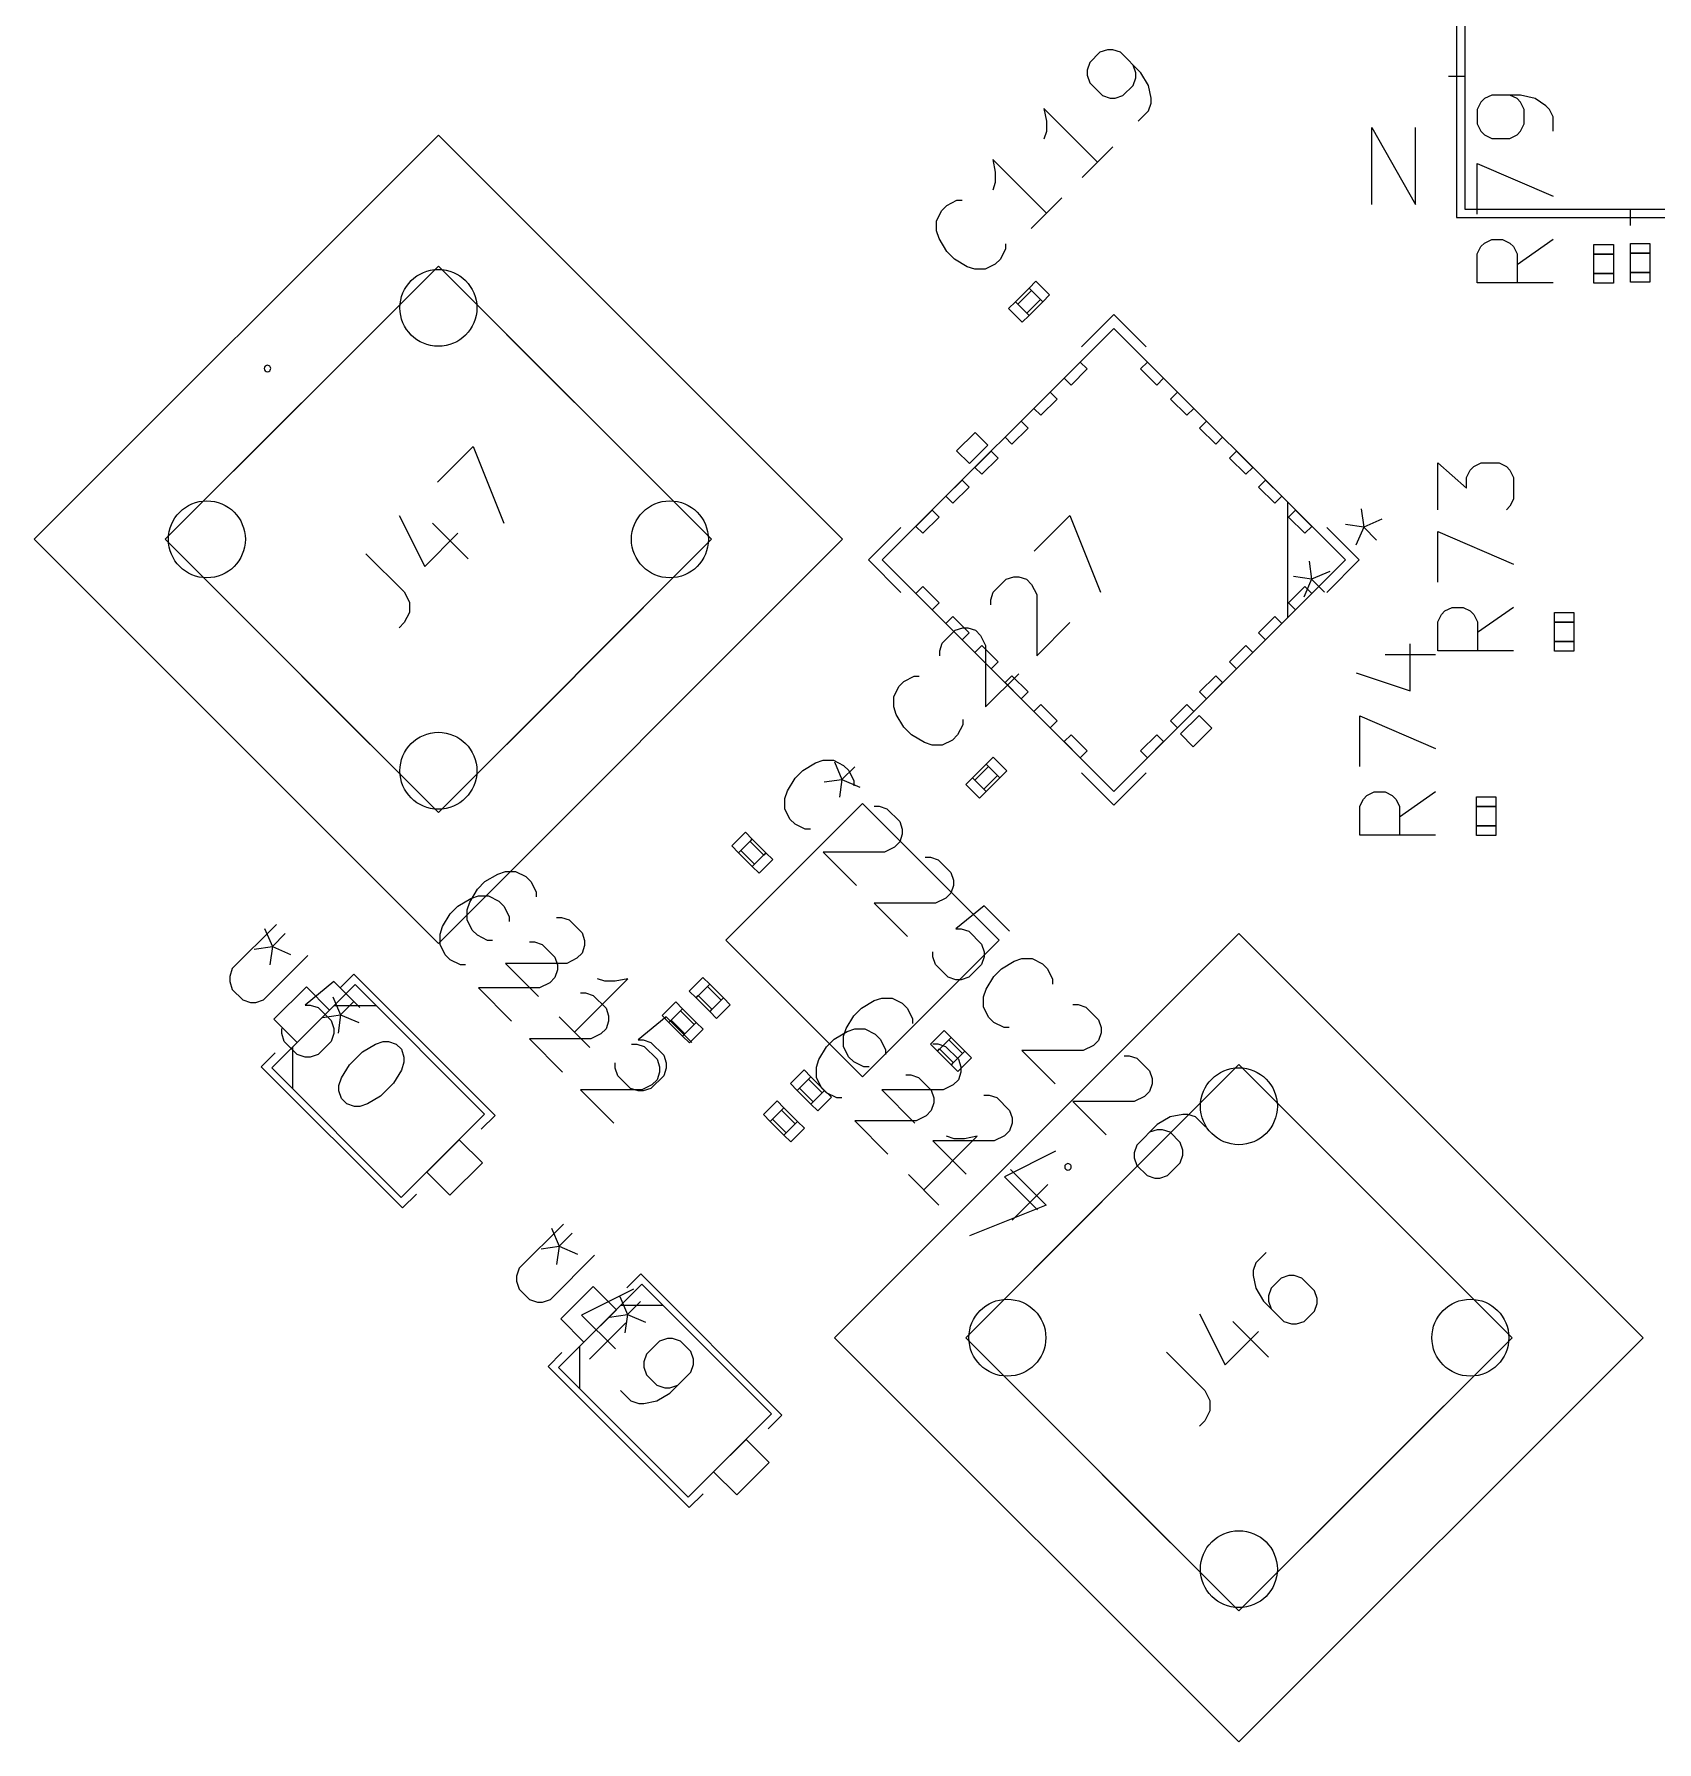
# Model space of a CAD drawing. Header units: millimetres. Extents: x -1 to 260, y -56 to 300.
# Drawn here: x 200.25 to 225.43, y 114.66 to 141.16 of the extents above; entities that cross this region are included whole.
import ezdxf

# ---------------------------------------------------------------- set-up
doc = ezdxf.new("R2010")
doc.units = ezdxf.units.MM
for name, color, linetype, true_color in [('Edge.Cuts', 254, 'CONTINUOUS', 0xd0d2cd), ('F.Fab', 9, 'CONTINUOUS', 0xafafaf), ('F.Silkscreen', 41, 'CONTINUOUS', 0xf2eda1)]:
    doc.layers.add(name, color=color, linetype=linetype, true_color=true_color)

msp = doc.modelspace()

# ---------------------------------------------------------------- linework, layer by layer
at = {"layer": 'Edge.Cuts'}
for centre in [(206.52, 136.912102), (202.927898, 133.32), (210.112102, 133.32), (206.52, 129.727898), (218.94, 124.522102), (215.347898, 120.93), (222.532102, 120.93), (218.94, 117.337898)]:
    msp.add_circle(centre, 0.5969, dxfattribs=at)
at = {"layer": 'F.Fab', "linetype": 'CONTINUOUS'}
for p, q in [((222.444, 145.556), (222.444, 138.444)), ((221.000369, 138.517861), (221.000369, 139.711661)), ((221.000369, 139.711661), (221.68254, 138.517861)), ((221.68254, 138.517861), (221.68254, 139.711661)), ((200.247963, 133.32), (206.52, 139.592037)), ((206.52, 139.592037), (212.792037, 133.32)), ((222.444, 138.444), (229.556, 138.444)), ((224.45, 137.745), (224.45, 137.895)), ((224.45, 137.895), (224.75, 137.895)), ((224.75, 137.895), (224.75, 137.745)), ((225.015, 137.76), (225.015, 137.91)), ((225.015, 137.91), (225.315, 137.91)), ((225.315, 137.91), (225.315, 137.76)), ((202.281602, 133.32), (206.52, 137.558398)), ((206.52, 137.558398), (210.758398, 133.32)), ((224.75, 137.745), (224.45, 137.745)), ((225.315, 137.76), (225.015, 137.76)), ((215.68469, 137.218275), (215.790756, 137.324341)), ((215.790756, 137.324341), (216.002888, 137.112209)), ((224.45, 137.295), (224.45, 137.445)), ((224.45, 137.445), (224.75, 137.445)), ((224.75, 137.295), (224.45, 137.295)), ((224.75, 137.445), (224.75, 137.295)), ((225.015, 137.31), (225.015, 137.46)), ((225.015, 137.46), (225.315, 137.46)), ((225.315, 137.31), (225.015, 137.31)), ((225.315, 137.46), (225.315, 137.31)), ((215.472558, 137.006143), (215.68469, 137.218275)), ((215.720045, 137.18292), (215.507913, 136.970788)), ((215.649335, 136.829366), (215.861467, 137.041498)), ((215.68469, 137.218275), (215.720045, 137.18292)), ((215.896822, 137.006143), (215.68469, 137.218275)), ((215.861467, 137.041498), (215.896822, 137.006143)), ((216.002888, 137.112209), (215.896822, 137.006143)), ((215.366492, 136.900077), (215.472558, 137.006143)), ((215.578624, 136.687945), (215.366492, 136.900077)), ((215.507913, 136.970788), (215.472558, 137.006143)), ((215.472558, 137.006143), (215.68469, 136.794011)), ((215.68469, 136.794011), (215.578624, 136.687945)), ((215.68469, 136.794011), (215.649335, 136.829366)), ((215.896822, 137.006143), (215.68469, 136.794011)), ((217, 136.592102), (213.407898, 133)), ((220.592102, 133), (217, 136.592102)), ((216.227698, 135.8198), (216.479145, 136.071248)), ((216.586908, 135.963485), (216.335461, 135.712037)), ((216.479145, 136.071248), (216.586908, 135.963485)), ((217.413092, 135.963485), (217.520855, 136.071248)), ((217.664539, 135.712037), (217.413092, 135.963485)), ((217.520855, 136.071248), (217.772302, 135.8198)), ((216.335461, 135.712037), (216.227698, 135.8198)), ((217.772302, 135.8198), (217.664539, 135.712037)), ((215.760725, 135.352827), (216.012172, 135.604274)), ((216.119935, 135.496511), (215.868488, 135.245064)), ((216.012172, 135.604274), (216.119935, 135.496511)), ((217.880065, 135.496511), (217.987828, 135.604274)), ((218.131512, 135.245064), (217.880065, 135.496511)), ((217.987828, 135.604274), (218.239275, 135.352827)), ((215.868488, 135.245064), (215.760725, 135.352827)), ((218.239275, 135.352827), (218.131512, 135.245064)), ((215.311712, 134.903814), (215.563159, 135.155261)), ((215.419475, 134.796051), (215.311712, 134.903814)), ((215.670922, 135.047498), (215.419475, 134.796051)), ((215.563159, 135.155261), (215.670922, 135.047498)), ((218.329078, 135.047498), (218.436841, 135.155261)), ((218.580525, 134.796051), (218.329078, 135.047498)), ((218.436841, 135.155261), (218.688288, 134.903814)), ((218.688288, 134.903814), (218.580525, 134.796051)), ((214.844739, 134.436841), (215.096186, 134.688288)), ((215.096186, 134.688288), (215.203949, 134.580525)), ((218.796051, 134.580525), (218.903814, 134.688288)), ((218.903814, 134.688288), (219.155261, 134.436841)), ((214.952502, 134.329078), (214.844739, 134.436841)), ((215.203949, 134.580525), (214.952502, 134.329078)), ((219.047498, 134.329078), (218.796051, 134.580525)), ((219.155261, 134.436841), (219.047498, 134.329078)), ((214.395726, 133.987828), (214.647173, 134.239275)), ((214.754936, 134.131512), (214.503489, 133.880065)), ((214.647173, 134.239275), (214.754936, 134.131512)), ((219.245064, 134.131512), (219.352827, 134.239275)), ((219.496511, 133.880065), (219.245064, 134.131512)), ((219.352827, 134.239275), (219.604274, 133.987828)), ((214.503489, 133.880065), (214.395726, 133.987828)), ((219.604274, 133.987828), (219.496511, 133.880065)), ((219.694077, 133.898026), (219.694077, 132.101974)), ((213.928752, 133.520855), (214.1802, 133.772302)), ((214.287963, 133.664539), (214.036515, 133.413092)), ((214.1802, 133.772302), (214.287963, 133.664539)), ((219.712037, 133.664539), (219.8198, 133.772302)), ((219.963485, 133.413092), (219.712037, 133.664539)), ((219.8198, 133.772302), (220.071248, 133.520855)), ((206.52, 127.047963), (200.247963, 133.32)), ((206.52, 129.081602), (202.281602, 133.32)), ((210.758398, 133.32), (206.52, 129.081602)), ((212.792037, 133.32), (206.52, 127.047963)), ((214.036515, 133.413092), (213.928752, 133.520855)), ((220.071248, 133.520855), (219.963485, 133.413092)), ((213.407898, 133), (217, 129.407898)), ((217, 129.407898), (220.592102, 133)), ((220.028158, 132.98331), (220.068356, 132.701929)), ((220.349737, 132.822521), (220.068356, 132.701929)), ((213.928752, 132.479145), (214.036515, 132.586908)), ((214.036515, 132.586908), (214.287963, 132.335461)), ((219.712037, 132.335461), (219.963485, 132.586908)), ((220.068356, 132.701929), (219.786974, 132.742126)), ((220.068356, 132.701929), (219.947764, 132.420548)), ((219.963485, 132.586908), (220.071248, 132.479145)), ((220.269342, 132.500942), (220.068356, 132.701929)), ((214.1802, 132.227698), (213.928752, 132.479145)), ((214.287963, 132.335461), (214.1802, 132.227698)), ((219.8198, 132.227698), (219.712037, 132.335461)), ((220.071248, 132.479145), (219.8198, 132.227698)), ((214.395726, 132.012172), (214.503489, 132.119935)), ((214.647173, 131.760725), (214.395726, 132.012172)), ((214.503489, 132.119935), (214.754936, 131.868488)), ((219.245064, 131.868488), (219.496511, 132.119935)), ((219.604274, 132.012172), (219.352827, 131.760725)), ((219.496511, 132.119935), (219.604274, 132.012172)), ((223.836359, 132.035287), (223.836359, 132.185287)), ((223.836359, 132.185287), (224.136359, 132.185287)), ((224.136359, 132.035287), (223.836359, 132.035287)), ((224.136359, 132.185287), (224.136359, 132.035287)), ((214.754936, 131.868488), (214.647173, 131.760725)), ((219.352827, 131.760725), (219.245064, 131.868488)), ((223.836359, 131.585287), (223.836359, 131.735287)), ((223.836359, 131.735287), (224.136359, 131.735287)), ((224.136359, 131.735287), (224.136359, 131.585287)), ((214.844739, 131.563159), (214.952502, 131.670922)), ((215.096186, 131.311712), (214.844739, 131.563159)), ((214.952502, 131.670922), (215.203949, 131.419475)), ((218.796051, 131.419475), (219.047498, 131.670922)), ((219.155261, 131.563159), (218.903814, 131.311712)), ((219.047498, 131.670922), (219.155261, 131.563159)), ((224.136359, 131.585287), (223.836359, 131.585287)), ((215.203949, 131.419475), (215.096186, 131.311712)), ((215.311712, 131.096186), (215.419475, 131.203949)), ((215.419475, 131.203949), (215.670922, 130.952502)), ((218.329078, 130.952502), (218.580525, 131.203949)), ((218.580525, 131.203949), (218.688288, 131.096186)), ((218.903814, 131.311712), (218.796051, 131.419475)), ((215.563159, 130.844739), (215.311712, 131.096186)), ((215.670922, 130.952502), (215.563159, 130.844739)), ((218.436841, 130.844739), (218.329078, 130.952502)), ((218.688288, 131.096186), (218.436841, 130.844739)), ((215.760725, 130.647173), (215.868488, 130.754936)), ((215.868488, 130.754936), (216.119935, 130.503489)), ((217.880065, 130.503489), (218.131512, 130.754936)), ((218.131512, 130.754936), (218.239275, 130.647173)), ((216.012172, 130.395726), (215.760725, 130.647173)), ((216.119935, 130.503489), (216.012172, 130.395726)), ((217.987828, 130.395726), (217.880065, 130.503489)), ((218.239275, 130.647173), (217.987828, 130.395726)), ((216.227698, 130.1802), (216.335461, 130.287963)), ((216.479145, 129.928752), (216.227698, 130.1802)), ((216.335461, 130.287963), (216.586908, 130.036515)), ((217.413092, 130.036515), (217.664539, 130.287963)), ((217.772302, 130.1802), (217.520855, 129.928752)), ((217.664539, 130.287963), (217.772302, 130.1802)), ((215.02, 129.832132), (215.126066, 129.938198)), ((215.126066, 129.938198), (215.338198, 129.726066)), ((216.586908, 130.036515), (216.479145, 129.928752)), ((217.520855, 129.928752), (217.413092, 130.036515)), ((214.701802, 129.513934), (214.807868, 129.62)), ((214.807868, 129.62), (215.02, 129.832132)), ((214.843223, 129.584645), (214.807868, 129.62)), ((214.807868, 129.62), (215.02, 129.407868)), ((215.055355, 129.796777), (214.843223, 129.584645)), ((214.984645, 129.443223), (215.196777, 129.655355)), ((215.02, 129.832132), (215.055355, 129.796777)), ((215.232132, 129.62), (215.02, 129.832132)), ((215.232132, 129.62), (215.02, 129.407868)), ((215.196777, 129.655355), (215.232132, 129.62)), ((215.338198, 129.726066), (215.232132, 129.62)), ((214.913934, 129.301802), (214.701802, 129.513934)), ((215.02, 129.407868), (214.913934, 129.301802)), ((215.02, 129.407868), (214.984645, 129.443223)), ((210.97868, 127.1), (213.1, 129.22132)), ((213.1, 129.22132), (215.22132, 127.1)), ((222.626221, 129.172809), (222.626221, 129.322809)), ((222.626221, 129.322809), (222.926221, 129.322809)), ((222.926221, 129.172809), (222.626221, 129.172809)), ((222.926221, 129.322809), (222.926221, 129.172809)), ((222.626221, 128.722809), (222.626221, 128.872809)), ((222.626221, 128.872809), (222.926221, 128.872809)), ((222.926221, 128.872809), (222.926221, 128.722809)), ((211.071989, 128.561647), (211.284121, 128.773779)), ((211.178055, 128.455581), (211.071989, 128.561647)), ((211.390187, 128.667713), (211.178055, 128.455581)), ((211.284121, 128.773779), (211.390187, 128.667713)), ((211.354832, 128.632358), (211.390187, 128.667713)), ((211.566964, 128.420226), (211.354832, 128.632358)), ((211.390187, 128.667713), (211.602319, 128.455581)), ((222.926221, 128.722809), (222.626221, 128.722809)), ((211.178055, 128.455581), (211.21341, 128.490936)), ((211.390187, 128.243449), (211.178055, 128.455581)), ((211.21341, 128.490936), (211.425542, 128.278804)), ((211.390187, 128.243449), (211.602319, 128.455581)), ((211.425542, 128.278804), (211.390187, 128.243449)), ((211.708385, 128.349515), (211.496253, 128.137383)), ((211.602319, 128.455581), (211.566964, 128.420226)), ((211.602319, 128.455581), (211.708385, 128.349515)), ((211.496253, 128.137383), (211.390187, 128.243449)), ((210.97868, 127.1), (213.1, 124.97868)), ((212.667963, 120.93), (218.94, 127.202037)), ((213.1, 124.97868), (215.22132, 127.1)), ((218.94, 127.202037), (225.212037, 120.93)), ((210.41142, 126.310097), (210.623552, 126.522229)), ((210.729618, 126.416163), (210.517486, 126.204031)), ((210.623552, 126.522229), (210.729618, 126.416163)), ((210.694263, 126.380808), (210.729618, 126.416163)), ((210.729618, 126.416163), (210.94175, 126.204031)), ((205.226258, 126.409729), (203.933101, 125.116572)), ((204.471916, 126.373808), (203.969022, 125.870914)), ((204.831126, 126.014598), (204.471916, 126.373808)), ((204.882881, 126.221246), (205.003473, 125.939865)), ((207.237835, 124.398152), (205.226258, 126.409729)), ((210.517486, 126.204031), (210.41142, 126.310097)), ((210.517486, 126.204031), (210.552841, 126.239386)), ((210.729618, 125.991899), (210.517486, 126.204031)), ((210.552841, 126.239386), (210.764973, 126.027254)), ((210.906395, 126.168676), (210.694263, 126.380808)), ((210.729618, 125.991899), (210.94175, 126.204031)), ((210.94175, 126.204031), (210.906395, 126.168676)), ((210.94175, 126.204031), (211.047816, 126.097965)), ((204.328232, 125.511704), (204.831126, 126.014598)), ((204.722092, 125.899667), (205.003473, 125.939865)), ((204.902969, 126.08644), (205.549547, 126.08644)), ((205.003473, 125.939865), (204.963276, 125.658483)), ((205.20446, 126.140851), (205.003473, 125.939865)), ((205.003473, 125.939865), (205.284854, 125.819273)), ((209.991677, 125.929841), (210.203809, 126.141973)), ((210.097743, 125.823775), (209.991677, 125.929841)), ((210.309875, 126.035907), (210.097743, 125.823775)), ((210.203809, 126.141973), (210.309875, 126.035907)), ((210.27452, 126.000552), (210.309875, 126.035907)), ((210.486652, 125.78842), (210.27452, 126.000552)), ((210.309875, 126.035907), (210.522007, 125.823775)), ((210.764973, 126.027254), (210.729618, 125.991899)), ((210.835684, 125.885833), (210.729618, 125.991899)), ((211.047816, 126.097965), (210.835684, 125.885833)), ((203.969022, 125.870914), (204.328232, 125.511704)), ((210.097743, 125.823775), (210.133098, 125.85913)), ((210.309875, 125.611643), (210.097743, 125.823775)), ((210.133098, 125.85913), (210.34523, 125.646998)), ((210.309875, 125.611643), (210.522007, 125.823775)), ((210.34523, 125.646998), (210.309875, 125.611643)), ((210.628073, 125.717709), (210.415941, 125.505577)), ((210.522007, 125.823775), (210.486652, 125.78842)), ((210.522007, 125.823775), (210.628073, 125.717709)), ((214.15597, 125.483094), (214.368102, 125.695226)), ((214.368102, 125.695226), (214.474168, 125.58916)), ((204.25639, 125.439861), (204.25639, 124.793283)), ((210.415941, 125.505577), (210.309875, 125.611643)), ((214.262036, 125.377028), (214.15597, 125.483094)), ((214.474168, 125.58916), (214.262036, 125.377028)), ((214.262036, 125.377028), (214.297391, 125.412383)), ((214.474168, 125.164896), (214.262036, 125.377028)), ((214.297391, 125.412383), (214.509523, 125.200251)), ((214.438813, 125.553805), (214.474168, 125.58916)), ((214.650945, 125.341673), (214.438813, 125.553805)), ((214.474168, 125.58916), (214.6863, 125.377028)), ((214.474168, 125.164896), (214.6863, 125.377028)), ((214.6863, 125.377028), (214.650945, 125.341673)), ((214.6863, 125.377028), (214.792366, 125.270962)), ((203.933101, 125.116572), (205.944678, 123.104995)), ((214.509523, 125.200251), (214.474168, 125.164896)), ((214.580234, 125.05883), (214.474168, 125.164896)), ((214.792366, 125.270962), (214.580234, 125.05883)), ((214.701602, 120.93), (218.94, 125.168398)), ((218.94, 125.168398), (223.178398, 120.93)), ((211.981798, 124.872419), (212.19393, 125.084551)), ((212.087864, 124.766353), (211.981798, 124.872419)), ((212.299996, 124.978485), (212.087864, 124.766353)), ((212.19393, 125.084551), (212.299996, 124.978485)), ((212.264641, 124.94313), (212.299996, 124.978485)), ((212.476773, 124.730998), (212.264641, 124.94313)), ((212.299996, 124.978485), (212.512128, 124.766353)), ((211.562055, 124.392162), (211.774187, 124.604294)), ((211.774187, 124.604294), (211.880253, 124.498228)), ((212.087864, 124.766353), (212.123219, 124.801708)), ((212.299996, 124.554221), (212.087864, 124.766353)), ((212.123219, 124.801708), (212.335351, 124.589576)), ((212.299996, 124.554221), (212.512128, 124.766353)), ((212.335351, 124.589576), (212.299996, 124.554221)), ((212.618194, 124.660287), (212.406062, 124.448155)), ((212.512128, 124.766353), (212.476773, 124.730998)), ((212.512128, 124.766353), (212.618194, 124.660287)), ((205.944678, 123.104995), (207.237835, 124.398152)), ((211.668121, 124.286096), (211.562055, 124.392162)), ((211.880253, 124.498228), (211.668121, 124.286096)), ((211.668121, 124.286096), (211.703476, 124.321451)), ((211.703476, 124.321451), (211.915608, 124.109319)), ((211.844898, 124.462873), (211.880253, 124.498228)), ((212.05703, 124.250741), (211.844898, 124.462873)), ((211.880253, 124.498228), (212.092385, 124.286096)), ((212.406062, 124.448155), (212.299996, 124.554221)), ((211.880253, 124.073964), (211.668121, 124.286096)), ((211.880253, 124.073964), (212.092385, 124.286096)), ((211.915608, 124.109319), (211.880253, 124.073964)), ((211.986319, 123.967898), (211.880253, 124.073964)), ((212.198451, 124.18003), (211.986319, 123.967898)), ((212.092385, 124.286096), (212.05703, 124.250741)), ((212.092385, 124.286096), (212.198451, 124.18003)), ((206.842704, 124.00302), (206.33981, 123.500126)), ((207.201914, 123.64381), (206.842704, 124.00302)), ((206.33981, 123.500126), (206.69902, 123.140916)), ((206.69902, 123.140916), (207.201914, 123.64381)), ((209.676899, 121.759088), (208.383742, 120.465931)), ((208.922557, 121.723167), (208.419663, 121.220273)), ((209.281767, 121.363957), (208.922557, 121.723167)), ((211.688476, 119.747511), (209.676899, 121.759088)), ((209.333522, 121.570605), (209.454114, 121.289224)), ((209.35361, 121.435799), (210.000188, 121.435799)), ((209.655101, 121.49021), (209.454114, 121.289224)), ((208.419663, 121.220273), (208.778873, 120.861063)), ((208.778873, 120.861063), (209.281767, 121.363957)), ((209.172733, 121.249026), (209.454114, 121.289224)), ((209.454114, 121.289224), (209.413917, 121.007842)), ((209.454114, 121.289224), (209.735495, 121.168632)), ((218.94, 114.657963), (212.667963, 120.93)), ((218.94, 116.691602), (214.701602, 120.93)), ((223.178398, 120.93), (218.94, 116.691602)), ((225.212037, 120.93), (218.94, 114.657963)), ((208.707031, 120.78922), (208.707031, 120.142642)), ((208.383742, 120.465931), (210.395319, 118.454354)), ((210.395319, 118.454354), (211.688476, 119.747511)), ((211.293345, 119.352379), (210.790451, 118.849485)), ((211.652555, 118.993169), (211.293345, 119.352379)), ((210.790451, 118.849485), (211.149661, 118.490275)), ((211.149661, 118.490275), (211.652555, 118.993169))]:
    msp.add_line(p, q, dxfattribs=at)
at = {"layer": 'F.Fab'}
for centre in [(206.52, 136.912102), (202.927898, 133.32), (210.112102, 133.32), (206.52, 129.727898), (218.94, 124.522102), (215.347898, 120.93), (222.532102, 120.93), (218.94, 117.337898)]:
    msp.add_circle(centre, 0.5969, dxfattribs=at)
at = {"layer": 'F.Silkscreen', "linetype": 'CONTINUOUS'}
for p, q in [((222.317, 145.683), (222.317, 138.317)), ((216.784917, 140.878756), (216.626454, 140.720293)), ((216.903764, 140.918372), (216.784917, 140.878756)), ((216.982996, 140.918372), (216.903764, 140.918372)), ((217.101843, 140.878756), (216.982996, 140.918372)), ((217.418769, 140.56183), (217.101843, 140.878756)), ((216.626454, 140.720293), (216.586838, 140.601446)), ((216.586838, 140.601446), (216.586838, 140.522214)), ((216.586838, 140.522214), (216.626454, 140.403367)), ((217.339537, 140.56183), (217.299922, 140.680677)), ((217.299922, 140.363751), (217.339537, 140.482598)), ((217.339537, 140.482598), (217.339537, 140.56183)), ((217.537616, 140.363751), (217.418769, 140.56183)), ((222.444, 140.5014), (222.19, 140.5014)), ((216.626454, 140.403367), (216.824533, 140.205288)), ((216.824533, 140.205288), (216.94338, 140.165672)), ((217.022611, 140.165672), (217.141459, 140.205288)), ((217.141459, 140.205288), (217.299922, 140.363751)), ((217.577232, 140.165672), (217.537616, 140.363751)), ((222.863727, 140.214927), (222.751677, 140.158902)), ((223.311928, 140.214927), (222.863727, 140.214927)), ((223.255903, 140.158902), (223.143853, 140.214927)), ((223.536029, 140.158902), (223.311928, 140.214927)), ((216.745301, 139.175278), (215.91337, 140.007209)), ((215.91337, 140.007209), (215.952986, 139.80913)), ((216.94338, 140.165672), (217.022611, 140.165672)), ((217.379153, 139.809131), (217.537616, 139.967594)), ((217.537616, 139.967594), (217.577232, 140.086441)), ((217.577232, 140.086441), (217.577232, 140.165672)), ((222.695652, 140.102877), (222.639627, 139.990826)), ((222.639627, 139.990826), (222.639627, 139.766726)), ((222.751677, 140.158902), (222.695652, 140.102877)), ((223.311928, 140.102877), (223.255903, 140.158902)), ((223.367954, 139.990826), (223.311928, 140.102877)), ((223.367954, 139.766726), (223.367954, 139.990826)), ((223.704104, 140.046851), (223.536029, 140.158902)), ((223.76013, 139.990826), (223.704104, 140.046851)), ((223.816155, 139.878776), (223.76013, 139.990826)), ((215.952986, 139.80913), (215.952986, 139.650667)), ((221.000369, 138.517861), (221.000369, 139.711661)), ((221.000369, 139.711661), (221.68254, 138.517861)), ((221.68254, 138.517861), (221.68254, 139.711661)), ((222.639627, 139.766726), (222.695652, 139.654675)), ((223.311928, 139.654675), (223.367954, 139.766726)), ((223.816155, 139.654675), (223.816155, 139.878776)), ((215.952986, 139.650667), (215.91337, 139.53182)), ((216.982995, 139.412973), (216.507606, 138.937584)), ((222.695652, 139.654675), (222.751677, 139.59865)), ((222.751677, 139.59865), (222.863727, 139.542625)), ((222.863727, 139.542625), (223.143853, 139.542625)), ((223.143853, 139.542625), (223.255903, 139.59865)), ((223.255903, 139.59865), (223.311928, 139.654675)), ((215.952986, 138.382963), (215.121055, 139.214894)), ((215.121055, 139.214894), (215.16067, 139.016815)), ((222.639627, 138.366097), (222.639627, 139.150449)), ((222.639627, 139.150449), (223.816155, 138.646223)), ((215.16067, 139.016815), (215.16067, 138.858352)), ((215.16067, 138.858352), (215.121055, 138.739505)), ((216.19068, 138.620658), (215.715291, 138.145268)), ((214.249508, 138.264116), (214.32874, 138.422579)), ((214.32874, 138.422579), (214.407971, 138.50181)), ((214.407971, 138.50181), (214.566434, 138.581042)), ((214.566434, 138.581042), (214.645666, 138.581042)), ((225.0094, 138.444), (225.0094, 138.19)), ((214.249508, 138.105653), (214.249508, 138.264116)), ((214.289124, 137.986805), (214.249508, 138.105653)), ((222.317, 138.317), (229.683, 138.317)), ((214.407971, 137.788727), (214.289124, 137.986805)), ((215.319133, 137.828342), (215.239902, 137.669879)), ((215.319133, 137.907574), (215.319133, 137.828342)), ((222.639627, 137.74982), (222.695652, 137.861871)), ((222.695652, 137.861871), (222.751677, 137.917896)), ((222.751677, 137.917896), (222.863727, 137.973921)), ((222.863727, 137.973921), (223.031803, 137.973921)), ((223.031803, 137.973921), (223.143853, 137.917896)), ((223.143853, 137.917896), (223.199878, 137.861871)), ((223.199878, 137.861871), (223.255903, 137.74982)), ((223.816155, 137.973921), (223.255903, 137.581745)), ((214.526818, 137.669879), (214.407971, 137.788727)), ((214.724897, 137.551032), (214.526818, 137.669879)), ((214.843744, 137.511416), (214.724897, 137.551032)), ((215.16067, 137.590648), (215.002207, 137.511416)), ((215.239902, 137.669879), (215.16067, 137.590648)), ((222.639627, 137.301619), (222.639627, 137.74982)), ((223.255903, 137.74982), (223.255903, 137.301619)), ((224.45, 137.445), (224.45, 137.745)), ((224.45, 137.745), (224.75, 137.745)), ((224.75, 137.745), (224.75, 137.445)), ((225.015, 137.46), (225.015, 137.76)), ((225.015, 137.76), (225.315, 137.76)), ((225.315, 137.76), (225.315, 137.46)), ((215.002207, 137.511416), (214.843744, 137.511416)), ((223.816155, 137.301619), (222.639627, 137.301619)), ((224.75, 137.445), (224.45, 137.445)), ((225.315, 137.46), (225.015, 137.46)), ((217, 136.807629), (216.497106, 136.304734)), ((217.502894, 136.304734), (217, 136.807629)), ((203.340141, 134.378539), (205.461461, 136.499859)), ((207.578539, 136.499859), (209.699859, 134.378539)), ((214.561047, 134.691965), (214.848415, 134.979333)), ((214.848415, 134.979333), (215.045981, 134.781768)), ((206.505272, 134.206273), (207.059893, 134.760894)), ((207.059893, 134.760894), (207.535282, 133.572421)), ((214.758613, 134.494399), (214.561047, 134.691965)), ((215.045981, 134.781768), (214.758613, 134.494399)), ((222.025986, 133.776887), (222.025986, 134.505214)), ((222.025986, 134.505214), (222.474187, 134.113038)), ((222.474187, 134.281113), (222.530212, 134.393164)), ((222.530212, 134.393164), (222.586237, 134.449189)), ((222.586237, 134.449189), (222.698287, 134.505214)), ((222.698287, 134.505214), (222.978413, 134.505214)), ((222.978413, 134.505214), (223.090463, 134.449189)), ((223.090463, 134.449189), (223.146489, 134.393164)), ((223.146489, 134.393164), (223.202514, 134.281113)), ((222.474187, 134.113038), (222.474187, 134.281113)), ((223.202514, 134.281113), (223.202514, 133.944962)), ((223.202514, 133.944962), (223.146489, 133.832912)), ((205.911036, 133.691268), (206.307193, 132.898953)), ((206.426041, 133.572421), (206.980661, 133.0178)), ((215.763683, 133.136071), (216.318304, 133.690692)), ((216.318304, 133.690692), (216.793693, 132.502219)), ((220.836381, 133.791533), (220.876579, 133.510152)), ((221.15796, 133.630744), (220.876579, 133.510152)), ((223.146489, 133.832912), (223.090463, 133.776887)), ((206.307193, 132.898953), (206.822198, 133.413958)), ((213.695266, 133.502894), (213.192371, 133)), ((220.807629, 133), (220.304734, 133.502894)), ((220.876579, 133.510152), (220.595197, 133.550349)), ((220.876579, 133.510152), (220.755987, 133.228771)), ((221.077565, 133.309165), (220.876579, 133.510152)), ((222.025986, 132.656384), (222.025986, 133.440736)), ((222.025986, 133.440736), (223.202514, 132.93651)), ((205.396031, 133.097032), (205.990268, 132.502796)), ((213.192371, 133), (213.695266, 132.497106)), ((220.304734, 132.497106), (220.807629, 133)), ((215.129831, 132.502219), (215.327909, 132.700298)), ((215.327909, 132.700298), (215.446757, 132.739914)), ((215.446757, 132.739914), (215.525988, 132.739914)), ((215.525988, 132.739914), (215.644836, 132.700298)), ((215.644836, 132.700298), (215.724067, 132.621066)), ((215.724067, 132.621066), (215.803299, 132.462603)), ((203.340141, 132.261461), (205.45934, 130.138019)), ((205.990268, 132.502796), (206.069499, 132.344333)), ((206.069499, 132.344333), (206.069499, 132.18587)), ((207.58066, 130.138019), (209.699859, 132.261461)), ((215.090215, 132.383372), (215.129831, 132.502219)), ((215.090215, 132.30414), (215.090215, 132.383372)), ((215.803299, 132.462603), (215.803299, 131.511825)), ((222.138036, 132.208183), (222.250086, 132.264208)), ((222.250086, 132.264208), (222.418162, 132.264208)), ((222.418162, 132.264208), (222.530212, 132.208183)), ((223.202514, 132.264208), (222.642262, 131.872032)), ((205.990268, 132.027407), (205.911036, 131.948175)), ((206.069499, 132.18587), (205.990268, 132.027407)), ((215.803299, 131.511825), (216.318303, 132.02683)), ((222.025986, 132.040107), (222.082011, 132.152158)), ((222.025986, 131.591906), (222.025986, 132.040107)), ((222.082011, 132.152158), (222.138036, 132.208183)), ((222.530212, 132.208183), (222.586237, 132.152158)), ((222.586237, 132.152158), (222.642262, 132.040107)), ((222.642262, 132.040107), (222.642262, 131.591906)), ((223.836359, 131.735287), (223.836359, 132.035287)), ((223.836359, 132.035287), (224.136359, 132.035287)), ((224.136359, 132.035287), (224.136359, 131.735287)), ((214.337515, 131.709904), (214.535594, 131.907982)), ((214.535594, 131.907982), (214.654441, 131.947598)), ((214.654441, 131.947598), (214.733673, 131.947598)), ((214.733673, 131.947598), (214.85252, 131.907982)), ((214.85252, 131.907982), (214.931752, 131.828751)), ((214.931752, 131.828751), (215.010983, 131.670288)), ((224.136359, 131.735287), (223.836359, 131.735287)), ((214.2979, 131.591056), (214.337515, 131.709904)), ((214.2979, 131.511825), (214.2979, 131.591056)), ((215.010983, 131.670288), (215.010983, 130.71951)), ((221.208024, 131.530686), (221.992376, 131.530686)), ((221.6002, 130.970434), (221.6002, 131.698761)), ((223.202514, 131.591906), (222.025986, 131.591906)), ((213.743279, 131.115667), (213.901742, 131.194899)), ((213.901742, 131.194899), (213.980974, 131.194899)), ((215.010983, 130.71951), (215.525988, 131.234515)), ((220.759823, 131.25056), (221.6002, 130.970434)), ((213.584816, 130.877973), (213.664048, 131.036436)), ((213.664048, 131.036436), (213.743279, 131.115667)), ((213.584816, 130.71951), (213.584816, 130.877973)), ((213.624432, 130.600662), (213.584816, 130.71951)), ((213.743279, 130.402584), (213.624432, 130.600662)), ((213.862126, 130.283736), (213.743279, 130.402584)), ((214.654441, 130.442199), (214.57521, 130.283736)), ((214.654441, 130.521431), (214.654441, 130.442199)), ((218.03478, 130.298994), (218.322148, 130.586362)), ((218.322148, 130.586362), (218.519714, 130.388796)), ((220.815848, 129.793906), (220.815848, 130.578258)), ((220.815848, 130.578258), (221.992376, 130.074032)), ((214.060205, 130.164889), (213.862126, 130.283736)), ((214.179052, 130.125273), (214.060205, 130.164889)), ((214.337515, 130.125273), (214.179052, 130.125273)), ((214.495978, 130.204505), (214.337515, 130.125273)), ((214.57521, 130.283736), (214.495978, 130.204505)), ((218.232346, 130.101428), (218.03478, 130.298994)), ((218.519714, 130.388796), (218.232346, 130.101428)), ((212.370849, 129.851148), (212.489697, 129.890764)), ((212.489697, 129.890764), (212.64816, 129.890764)), ((212.64816, 129.890764), (212.806623, 129.811532)), ((212.664079, 129.869032), (212.782105, 129.593637)), ((211.935076, 129.415375), (212.053923, 129.613454)), ((212.053923, 129.613454), (212.172771, 129.732301)), ((212.172771, 129.732301), (212.370849, 129.851148)), ((212.978816, 129.790348), (212.782105, 129.593637)), ((212.806623, 129.811532), (212.885854, 129.732301)), ((212.885854, 129.732301), (212.965086, 129.573838)), ((216.497106, 129.695266), (217, 129.192371)), ((217, 129.192371), (217.502894, 129.695266)), ((211.89546, 129.296528), (211.935076, 129.415375)), ((212.506711, 129.554295), (212.782105, 129.593637)), ((212.782105, 129.593637), (212.742763, 129.318243)), ((212.782105, 129.593637), (213.0575, 129.475611)), ((212.965086, 129.573838), (212.965086, 129.494606)), ((220.871873, 129.28968), (220.927898, 129.345705)), ((220.927898, 129.345705), (221.039948, 129.40173)), ((221.039948, 129.40173), (221.208024, 129.40173)), ((221.208024, 129.40173), (221.320074, 129.345705)), ((221.320074, 129.345705), (221.376099, 129.28968)), ((221.992376, 129.40173), (221.432124, 129.009554)), ((211.89546, 129.138065), (211.89546, 129.296528)), ((211.974692, 128.979602), (211.89546, 129.138065)), ((213.282012, 129.17768), (213.361243, 129.17768)), ((213.361243, 129.17768), (213.480091, 129.138065)), ((213.480091, 129.138065), (213.678169, 128.939986)), ((220.815848, 129.177629), (220.871873, 129.28968)), ((220.815848, 128.729428), (220.815848, 129.177629)), ((221.376099, 129.28968), (221.432124, 129.177629)), ((221.432124, 129.177629), (221.432124, 128.729428)), ((222.626221, 128.872809), (222.626221, 129.172809)), ((222.626221, 129.172809), (222.926221, 129.172809)), ((222.926221, 129.172809), (222.926221, 128.872809)), ((212.053923, 128.90037), (211.974692, 128.979602)), ((212.212386, 128.821139), (212.053923, 128.90037)), ((212.291618, 128.821139), (212.212386, 128.821139)), ((213.678169, 128.939986), (213.717785, 128.821139)), ((213.717785, 128.821139), (213.717785, 128.741907)), ((222.926221, 128.872809), (222.626221, 128.872809)), ((213.598938, 128.543828), (213.440475, 128.464597)), ((213.678169, 128.62306), (213.598938, 128.543828)), ((213.717785, 128.741907), (213.678169, 128.62306)), ((221.992376, 128.729428), (220.815848, 128.729428)), ((213.440475, 128.464597), (212.489697, 128.464597)), ((212.489697, 128.464597), (213.004702, 127.949592)), ((214.074327, 128.385365), (214.153559, 128.385365)), ((214.153559, 128.385365), (214.272406, 128.345749)), ((214.272406, 128.345749), (214.470485, 128.147671)), ((207.124153, 127.888333), (207.243001, 128.007181)), ((207.243001, 128.007181), (207.441079, 128.126028)), ((207.441079, 128.126028), (207.559927, 128.165644)), ((207.559927, 128.165644), (207.71839, 128.165644)), ((207.71839, 128.165644), (207.876853, 128.086412)), ((207.876853, 128.086412), (207.956084, 128.007181)), ((207.956084, 128.007181), (208.035316, 127.848718)), ((214.470485, 128.147671), (214.510101, 128.028823)), ((214.510101, 128.028823), (214.510101, 127.949592)), ((206.823258, 127.626925), (207.021336, 127.745772)), ((207.005306, 127.690255), (207.124153, 127.888333)), ((207.021336, 127.745772), (207.140184, 127.785388)), ((207.140184, 127.785388), (207.298647, 127.785388)), ((207.298647, 127.785388), (207.45711, 127.706156)), ((208.035316, 127.848718), (208.035316, 127.769486)), ((214.391253, 127.751513), (214.23279, 127.672281)), ((214.470485, 127.830744), (214.391253, 127.751513)), ((214.510101, 127.949592), (214.470485, 127.830744)), ((206.585563, 127.309999), (206.70441, 127.508077)), ((206.70441, 127.508077), (206.823258, 127.626925)), ((206.96569, 127.571407), (207.005306, 127.690255)), ((206.96569, 127.412944), (206.96569, 127.571407)), ((207.45711, 127.706156), (207.536341, 127.626925)), ((207.536341, 127.626925), (207.615573, 127.468462)), ((214.23279, 127.672281), (213.282012, 127.672281)), ((213.282012, 127.672281), (213.797017, 127.157277)), ((214.98549, 127.632666), (214.549716, 127.276124)), ((215.381647, 127.236508), (214.98549, 127.632666)), ((204.00834, 127.343892), (203.322369, 126.65792)), ((203.823211, 127.280916), (203.943803, 126.999535)), ((206.545947, 127.191151), (206.585563, 127.309999)), ((207.044922, 127.254481), (206.96569, 127.412944)), ((207.124153, 127.17525), (207.044922, 127.254481)), ((207.615573, 127.468462), (207.615573, 127.38923)), ((208.352242, 127.45256), (208.431473, 127.45256)), ((208.431473, 127.45256), (208.550321, 127.412944)), ((208.550321, 127.412944), (208.748399, 127.214866)), ((208.748399, 127.214866), (208.788015, 127.096018)), ((214.549716, 127.276124), (214.628948, 127.276124)), ((214.628948, 127.276124), (214.747795, 127.236508)), ((214.747795, 127.236508), (214.945874, 127.038429)), ((203.662422, 126.959337), (203.943803, 126.999535)), ((203.943803, 126.999535), (203.903606, 126.718153)), ((204.14479, 127.200521), (203.943803, 126.999535)), ((203.943803, 126.999535), (204.225184, 126.878943)), ((206.545947, 127.032688), (206.545947, 127.191151)), ((206.625179, 126.874225), (206.545947, 127.032688)), ((207.282616, 127.096018), (207.124153, 127.17525)), ((207.361848, 127.096018), (207.282616, 127.096018)), ((207.932499, 127.072304), (208.01173, 127.072304)), ((208.01173, 127.072304), (208.130578, 127.032688)), ((208.130578, 127.032688), (208.328656, 126.83461)), ((208.788015, 127.016787), (208.748399, 126.897939)), ((208.788015, 127.096018), (208.788015, 127.016787)), ((214.945874, 127.038429), (214.98549, 126.919582)), ((203.806584, 126.173704), (204.492556, 126.859676)), ((206.70441, 126.794994), (206.625179, 126.874225)), ((206.862873, 126.715762), (206.70441, 126.794994)), ((206.942105, 126.715762), (206.862873, 126.715762)), ((208.510705, 126.739476), (207.559927, 126.739476)), ((207.559927, 126.739476), (208.074932, 126.224472)), ((208.328656, 126.83461), (208.368272, 126.715762)), ((208.368272, 126.715762), (208.368272, 126.636531)), ((208.669168, 126.818708), (208.510705, 126.739476)), ((208.748399, 126.897939), (208.669168, 126.818708)), ((214.193175, 126.84035), (214.193175, 126.919582)), ((214.23279, 126.721503), (214.193175, 126.84035)), ((214.430869, 126.523424), (214.23279, 126.721503)), ((214.945874, 126.721503), (214.747795, 126.523424)), ((214.98549, 126.84035), (214.945874, 126.721503)), ((214.98549, 126.919582), (214.98549, 126.84035)), ((215.256752, 126.653748), (215.45483, 126.772595)), ((215.45483, 126.772595), (215.573678, 126.812211)), ((215.573678, 126.812211), (215.732141, 126.812211)), ((215.732141, 126.812211), (215.890604, 126.732979)), ((215.890604, 126.732979), (215.969835, 126.653748)), ((203.322369, 126.65792), (203.282017, 126.536866)), ((203.282017, 126.536866), (203.282017, 126.456163)), ((203.282017, 126.456163), (203.322369, 126.33511)), ((204.896069, 126.456164), (204.452204, 126.093002)), ((205.299581, 126.052651), (204.896069, 126.456164)), ((205.208297, 126.571374), (204.992771, 126.355848)), ((207.39948, 124.380191), (205.208297, 126.571374)), ((208.249425, 126.438452), (208.090962, 126.35922)), ((208.328656, 126.517683), (208.249425, 126.438452)), ((208.368272, 126.636531), (208.328656, 126.517683)), ((208.629552, 125.669851), (209.461483, 126.501782)), ((209.104941, 126.462166), (208.986094, 126.501782)), ((209.263404, 126.462166), (209.104941, 126.462166)), ((209.461483, 126.501782), (209.263404, 126.462166)), ((214.549716, 126.483809), (214.430869, 126.523424)), ((214.628948, 126.483809), (214.549716, 126.483809)), ((214.747795, 126.523424), (214.628948, 126.483809)), ((215.019057, 126.336822), (215.137904, 126.534901)), ((215.137904, 126.534901), (215.256752, 126.653748)), ((215.969835, 126.653748), (216.049067, 126.495285)), ((216.049067, 126.495285), (216.049067, 126.416053)), ((203.322369, 126.33511), (203.483774, 126.173704)), ((203.483774, 126.173704), (203.604828, 126.133353)), ((203.68553, 126.133353), (203.806584, 126.173704)), ((208.090962, 126.35922), (207.140184, 126.35922)), ((207.140184, 126.35922), (207.655189, 125.844216)), ((208.724814, 126.279989), (208.804046, 126.279989)), ((208.804046, 126.279989), (208.922893, 126.240373)), ((208.922893, 126.240373), (209.120972, 126.042294)), ((213.08258, 126.043071), (213.280658, 126.161918)), ((213.280658, 126.161918), (213.399506, 126.201534)), ((213.399506, 126.201534), (213.557969, 126.201534)), ((213.557969, 126.201534), (213.716432, 126.122302)), ((214.979441, 126.217975), (215.019057, 126.336822)), ((214.979441, 126.059512), (214.979441, 126.217975)), ((203.604828, 126.133353), (203.68553, 126.133353)), ((204.452204, 126.093002), (204.532907, 126.093002)), ((204.532907, 126.093002), (204.653961, 126.052651)), ((204.653961, 126.052651), (204.855717, 125.850894)), ((208.867247, 125.432156), (208.391858, 125.907545)), ((209.120972, 126.042294), (209.160587, 125.923447)), ((209.160587, 125.923447), (209.160587, 125.844215)), ((210.05572, 125.907545), (209.619946, 125.551003)), ((210.451877, 125.511388), (210.05572, 125.907545)), ((212.844885, 125.726145), (212.963732, 125.924224)), ((212.963732, 125.924224), (213.08258, 126.043071)), ((213.716432, 126.122302), (213.795663, 126.043071)), ((213.795663, 126.043071), (213.874895, 125.884608)), ((213.874895, 125.884608), (213.874895, 125.805376)), ((215.058673, 125.901049), (214.979441, 126.059512)), ((215.137904, 125.821817), (215.058673, 125.901049)), ((216.365993, 126.099127), (216.445224, 126.099127)), ((216.445224, 126.099127), (216.564072, 126.059512)), ((216.564072, 126.059512), (216.76215, 125.861433)), ((204.089043, 125.649138), (204.089043, 125.729841)), ((204.129394, 125.528084), (204.089043, 125.649138)), ((204.855717, 125.850894), (204.896069, 125.729841)), ((204.896069, 125.649138), (204.855717, 125.528084)), ((204.896069, 125.729841), (204.896069, 125.649138)), ((209.04174, 125.646137), (208.883277, 125.566905)), ((209.120972, 125.725368), (209.04174, 125.646137)), ((209.160587, 125.844215), (209.120972, 125.725368)), ((212.662837, 125.562814), (212.860915, 125.681661)), ((212.805269, 125.607298), (212.844885, 125.726145)), ((212.860915, 125.681661), (212.979763, 125.721277)), ((212.979763, 125.721277), (213.138226, 125.721277)), ((213.138226, 125.721277), (213.296689, 125.642045)), ((213.296689, 125.642045), (213.37592, 125.562814)), ((215.296367, 125.742586), (215.137904, 125.821817)), ((215.375599, 125.742586), (215.296367, 125.742586)), ((216.76215, 125.861433), (216.801766, 125.742586)), ((216.801766, 125.663354), (216.76215, 125.544507)), ((216.801766, 125.742586), (216.801766, 125.663354)), ((204.331151, 125.326328), (204.129394, 125.528084)), ((204.855717, 125.528084), (204.653961, 125.326328)), ((205.138176, 125.164922), (205.339933, 125.366679)), ((205.339933, 125.366679), (205.541689, 125.487733)), ((205.541689, 125.487733), (205.662743, 125.528084)), ((205.662743, 125.528084), (205.743446, 125.528084)), ((205.743446, 125.528084), (205.8645, 125.487733)), ((205.8645, 125.487733), (205.945202, 125.40703)), ((205.945202, 125.40703), (205.985553, 125.285976)), ((208.883277, 125.566905), (207.932499, 125.566905)), ((207.932499, 125.566905), (208.447504, 125.0519)), ((209.517129, 125.487674), (209.596361, 125.487674)), ((209.596361, 125.487674), (209.715208, 125.448058)), ((209.619946, 125.551003), (209.699178, 125.551003)), ((209.699178, 125.551003), (209.818025, 125.511388)), ((209.715208, 125.448058), (209.913287, 125.249979)), ((209.818025, 125.511388), (210.016104, 125.313309)), ((212.425142, 125.245888), (212.543989, 125.443967)), ((212.543989, 125.443967), (212.662837, 125.562814)), ((212.805269, 125.448835), (212.805269, 125.607298)), ((212.884501, 125.290372), (212.805269, 125.448835)), ((213.37592, 125.562814), (213.455152, 125.404351)), ((213.455152, 125.404351), (213.455152, 125.325119)), ((214.191821, 125.48845), (214.271052, 125.48845)), ((214.271052, 125.48845), (214.3899, 125.448835)), ((214.3899, 125.448835), (214.587978, 125.250756)), ((216.524456, 125.386044), (215.573678, 125.386044)), ((215.573678, 125.386044), (216.088683, 124.871039)), ((216.682919, 125.465275), (216.524456, 125.386044)), ((216.76215, 125.544507), (216.682919, 125.465275)), ((203.986982, 125.350059), (203.771456, 125.134533)), ((203.771456, 125.134533), (205.962639, 122.94335)), ((204.452204, 125.285976), (204.331151, 125.326328)), ((204.532907, 125.285976), (204.452204, 125.285976)), ((204.653961, 125.326328), (204.532907, 125.285976)), ((205.017123, 124.963166), (205.138176, 125.164922)), ((205.985553, 125.205274), (205.945202, 125.08422)), ((205.985553, 125.285976), (205.985553, 125.205274)), ((209.263405, 125.11523), (209.263405, 125.194462)), ((209.30302, 124.996383), (209.263405, 125.11523)), ((209.913287, 125.249979), (209.952903, 125.131132)), ((209.952903, 125.131132), (209.952903, 125.0519)), ((210.016104, 125.313309), (210.05572, 125.194462)), ((210.05572, 125.11523), (210.016104, 124.996383)), ((210.05572, 125.194462), (210.05572, 125.11523)), ((212.385526, 125.127041), (212.425142, 125.245888)), ((212.385526, 124.968578), (212.385526, 125.127041)), ((212.963732, 125.21114), (212.884501, 125.290372)), ((213.122195, 125.131909), (212.963732, 125.21114)), ((213.201427, 125.131909), (213.122195, 125.131909)), ((214.587978, 125.250756), (214.627594, 125.131909)), ((214.627594, 125.131909), (214.627594, 125.052677)), ((217.158308, 125.306812), (217.23754, 125.306812)), ((217.23754, 125.306812), (217.356387, 125.267196)), ((217.356387, 125.267196), (217.554466, 125.069118)), ((204.976771, 124.842112), (205.017123, 124.963166)), ((204.976771, 124.761409), (204.976771, 124.842112)), ((205.824148, 124.882463), (205.622392, 124.680707)), ((205.945202, 125.08422), (205.824148, 124.882463)), ((209.501099, 124.798304), (209.30302, 124.996383)), ((209.834055, 124.853821), (209.675592, 124.77459)), ((210.016104, 124.996383), (209.818025, 124.798304)), ((209.913287, 124.933053), (209.834055, 124.853821)), ((209.952903, 125.0519), (209.913287, 124.933053)), ((212.464758, 124.810115), (212.385526, 124.968578)), ((213.772078, 125.008193), (213.851309, 125.008193)), ((213.851309, 125.008193), (213.970157, 124.968578)), ((213.970157, 124.968578), (214.168235, 124.770499)), ((214.508747, 124.854598), (214.350284, 124.775367)), ((214.587978, 124.93383), (214.508747, 124.854598)), ((214.627594, 125.052677), (214.587978, 124.93383)), ((217.554466, 125.069118), (217.594082, 124.95027)), ((217.594082, 124.871039), (217.554466, 124.752191)), ((217.594082, 124.95027), (217.594082, 124.871039)), ((205.017123, 124.640356), (204.976771, 124.761409)), ((205.097825, 124.559653), (205.017123, 124.640356)), ((205.218879, 124.519302), (205.097825, 124.559653)), ((205.420635, 124.559653), (205.299582, 124.519302)), ((205.622392, 124.680707), (205.420635, 124.559653)), ((209.675592, 124.77459), (208.724814, 124.77459)), ((208.724814, 124.77459), (209.239819, 124.259585)), ((209.619946, 124.758688), (209.501099, 124.798304)), ((209.699178, 124.758688), (209.619946, 124.758688)), ((209.818025, 124.798304), (209.699178, 124.758688)), ((212.543989, 124.730883), (212.464758, 124.810115)), ((212.702452, 124.651652), (212.543989, 124.730883)), ((212.781684, 124.651652), (212.702452, 124.651652)), ((214.350284, 124.775367), (213.399506, 124.775367)), ((213.399506, 124.775367), (213.914511, 124.260362)), ((214.168235, 124.770499), (214.207851, 124.651652)), ((214.207851, 124.57242), (214.168235, 124.453573)), ((214.207851, 124.651652), (214.207851, 124.57242)), ((214.984136, 124.696135), (215.063368, 124.696135)), ((215.063368, 124.696135), (215.182215, 124.656519)), ((215.182215, 124.656519), (215.380294, 124.458441)), ((217.316771, 124.593728), (216.365993, 124.593728)), ((216.365993, 124.593728), (216.880998, 124.078724)), ((217.475234, 124.67296), (217.316771, 124.593728)), ((217.554466, 124.752191), (217.475234, 124.67296)), ((205.299582, 124.519302), (205.218879, 124.519302)), ((207.183954, 124.164665), (207.39948, 124.380191)), ((213.930541, 124.29511), (212.979763, 124.29511)), ((212.979763, 124.29511), (213.494768, 123.780105)), ((214.089004, 124.374341), (213.930541, 124.29511)), ((214.168235, 124.453573), (214.089004, 124.374341)), ((215.380294, 124.458441), (215.41991, 124.339593)), ((215.41991, 124.339593), (215.41991, 124.260362)), ((217.871392, 124.356034), (217.673313, 124.237186)), ((218.069471, 124.39565), (217.871392, 124.356034)), ((218.148702, 124.39565), (218.069471, 124.39565)), ((218.26755, 124.356034), (218.148702, 124.39565)), ((218.426013, 124.197571), (218.26755, 124.356034)), ((214.049388, 123.225484), (214.881319, 124.057415)), ((214.524777, 124.017799), (214.40593, 124.057415)), ((214.881319, 124.057415), (214.68324, 124.017799)), ((215.301062, 124.062283), (215.142599, 123.983051)), ((215.380294, 124.141514), (215.301062, 124.062283)), ((215.41991, 124.260362), (215.380294, 124.141514)), ((215.760141, 121.988539), (217.881461, 124.109859)), ((217.673313, 124.237186), (217.356387, 123.92026)), ((217.673313, 124.157955), (217.554466, 124.118339)), ((217.752545, 124.157955), (217.673313, 124.157955)), ((217.871392, 124.118339), (217.752545, 124.157955)), ((218.029855, 123.959876), (217.871392, 124.118339)), ((219.998539, 124.109859), (222.119859, 121.988539)), ((215.142599, 123.983051), (214.191821, 123.983051)), ((214.191821, 123.983051), (214.706826, 123.468047)), ((214.68324, 124.017799), (214.524777, 124.017799)), ((216.093378, 123.824588), (215.301062, 123.428431)), ((217.356387, 123.92026), (217.316771, 123.801413)), ((217.316771, 123.801413), (217.316771, 123.722182)), ((218.069471, 123.841029), (218.029855, 123.959876)), ((218.069471, 123.761797), (218.069471, 123.841029)), ((215.396324, 123.54241), (215.950945, 122.987789)), ((217.316771, 123.722182), (217.356387, 123.603334)), ((217.356387, 123.603334), (217.51485, 123.444871)), ((217.831776, 123.444871), (218.029855, 123.64295)), ((218.029855, 123.64295), (218.069471, 123.761797)), ((214.287083, 122.98779), (213.811694, 123.463179)), ((215.301062, 123.428431), (215.816067, 122.913426)), ((215.97453, 123.309583), (215.41991, 122.754963)), ((217.51485, 123.444871), (217.633697, 123.405256)), ((217.633697, 123.405256), (217.712929, 123.405256)), ((217.712929, 123.405256), (217.831776, 123.444871)), ((205.962639, 122.94335), (206.178165, 123.158876)), ((215.950945, 122.987789), (214.762472, 122.5124)), ((208.458979, 122.693251), (207.773008, 122.007279)), ((208.273852, 122.630275), (208.394444, 122.348894)), ((208.595431, 122.54988), (208.394444, 122.348894)), ((208.113063, 122.308696), (208.394444, 122.348894)), ((208.257223, 121.523063), (208.943195, 122.209035)), ((208.394444, 122.348894), (208.354247, 122.067512)), ((208.394444, 122.348894), (208.675825, 122.228302)), ((219.361046, 122.252047), (219.202583, 122.093584)), ((207.773008, 122.007279), (207.732656, 121.886225)), ((209.658938, 121.920733), (209.443412, 121.705207)), ((211.850121, 119.72955), (209.658938, 121.920733)), ((219.202583, 122.093584), (219.162967, 121.974736)), ((219.162967, 121.974736), (219.162967, 121.895505)), ((207.732656, 121.886225), (207.732656, 121.805522)), ((207.732656, 121.805522), (207.773008, 121.684469)), ((207.773008, 121.684469), (207.934413, 121.523063)), ((209.548464, 121.684469), (208.741438, 121.280956)), ((219.162967, 121.895505), (219.202583, 121.697426)), ((219.202583, 121.697426), (219.32143, 121.499347)), ((219.440277, 121.697426), (219.400661, 121.578579)), ((219.59874, 121.855889), (219.440277, 121.697426)), ((219.717587, 121.895505), (219.59874, 121.855889)), ((219.796819, 121.895505), (219.717587, 121.895505)), ((219.915666, 121.855889), (219.796819, 121.895505)), ((220.113745, 121.65781), (219.915666, 121.855889)), ((220.153361, 121.538963), (220.113745, 121.65781)), ((207.934413, 121.523063), (208.055467, 121.482712)), ((208.055467, 121.482712), (208.136169, 121.482712)), ((208.136169, 121.482712), (208.257223, 121.523063)), ((219.32143, 121.499347), (219.638356, 121.182421)), ((219.400661, 121.578579), (219.400661, 121.499347)), ((219.400661, 121.499347), (219.440277, 121.3805)), ((220.113745, 121.340884), (220.153361, 121.459731)), ((220.153361, 121.459731), (220.153361, 121.538963)), ((208.741438, 121.280956), (209.266005, 120.756389)), ((209.42741, 121.159902), (208.862492, 120.594984)), ((218.331036, 121.301268), (218.727193, 120.508953)), ((218.846041, 121.182421), (219.400661, 120.6278)), ((219.638356, 121.182421), (219.757203, 121.142805)), ((219.757203, 121.142805), (219.836435, 121.142805)), ((219.836435, 121.142805), (219.955282, 121.182421)), ((219.955282, 121.182421), (220.113745, 121.340884)), ((209.951977, 120.877443), (209.750221, 120.675686)), ((210.073031, 120.917794), (209.951977, 120.877443)), ((210.153733, 120.917794), (210.073031, 120.917794)), ((210.274787, 120.877443), (210.153733, 120.917794)), ((210.436192, 120.716038), (210.274787, 120.877443)), ((218.727193, 120.508953), (219.242198, 121.023958)), ((208.437623, 120.699418), (208.222097, 120.483892)), ((209.750221, 120.675686), (209.709869, 120.554633)), ((210.476544, 120.594984), (210.436192, 120.716038)), ((210.476544, 120.514281), (210.476544, 120.594984)), ((217.816031, 120.707032), (218.410268, 120.112796)), ((208.222097, 120.483892), (210.41328, 118.292709)), ((209.709869, 120.554633), (209.709869, 120.47393)), ((209.709869, 120.47393), (209.750221, 120.352876)), ((209.750221, 120.352876), (209.911626, 120.191471)), ((210.113382, 120.070417), (210.436192, 120.393227)), ((210.436192, 120.393227), (210.476544, 120.514281)), ((209.346708, 120.110768), (209.508113, 119.949363)), ((209.911626, 120.191471), (210.03268, 120.15112)), ((209.911626, 119.949363), (210.113382, 120.070417)), ((210.03268, 120.15112), (210.113382, 120.15112)), ((210.113382, 120.15112), (210.234436, 120.191471)), ((218.410268, 120.112796), (218.489499, 119.954333)), ((209.508113, 119.949363), (209.629167, 119.909012)), ((209.629167, 119.909012), (209.709869, 119.909012)), ((209.709869, 119.909012), (209.911626, 119.949363)), ((215.760141, 119.871461), (217.87934, 117.748019)), ((218.489499, 119.79587), (218.410268, 119.637407)), ((218.489499, 119.954333), (218.489499, 119.79587)), ((220.00066, 117.748019), (222.119859, 119.871461)), ((211.634595, 119.514024), (211.850121, 119.72955)), ((218.410268, 119.637407), (218.331036, 119.558175)), ((210.41328, 118.292709), (210.628806, 118.508235))]:
    msp.add_line(p, q, dxfattribs=at)
at = {"layer": 'F.Silkscreen'}
for centre in [(206.52, 136.912102), (202.927898, 133.32), (210.112102, 133.32), (206.52, 129.727898), (218.94, 124.522102), (215.347898, 120.93), (222.532102, 120.93), (218.94, 117.337898)]:
    msp.add_circle(centre, 0.5969, dxfattribs=at)
for centre, start, end in [((203.86835, 135.97165), -225, -45), ((203.86835, 135.971651), -45.0008103, 135.0008103), ((216.28835, 123.58165), -225, -45), ((216.28835, 123.581651), -45.0008103, 135.0008103)]:
    msp.add_arc(centre, 0.05, start, end, dxfattribs=at)

doc.saveas('drawing.dxf')
